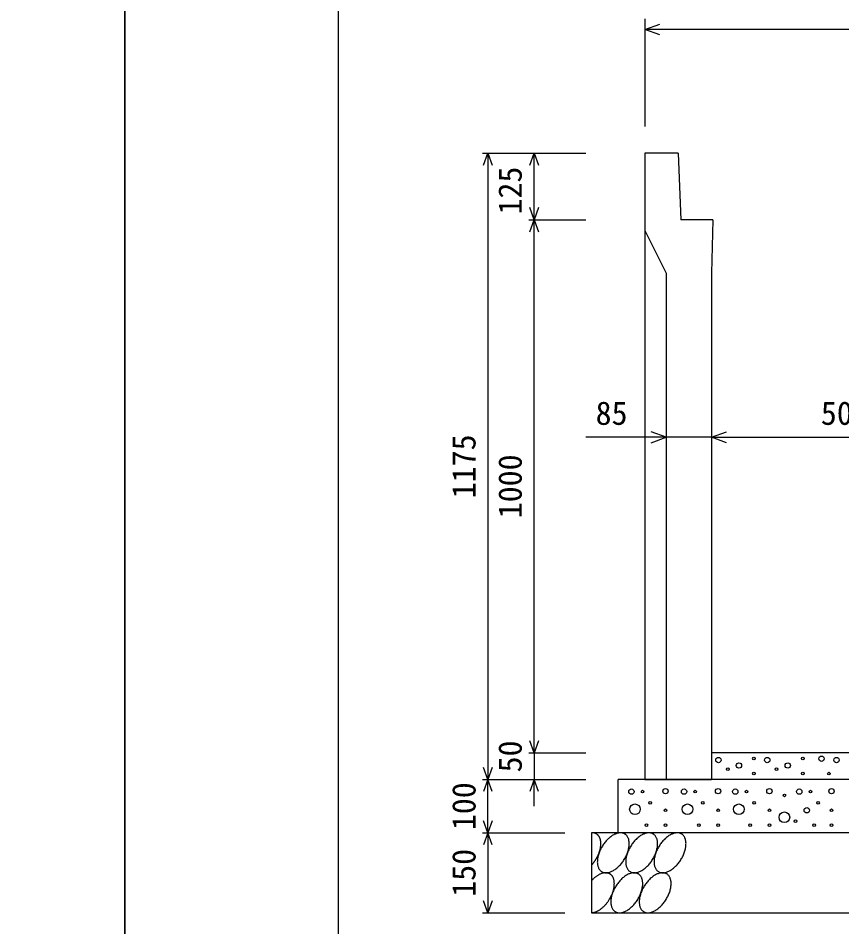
# Model space of a CAD drawing. Units: millimetres, scale not verified. Extents: x -16800 to 16800, y -5940 to 5940.
# Drawn here: x -200 to 1344, y -1391 to 314 of the extents above; entities that cross this region are included whole.
import ezdxf
from ezdxf.enums import TextEntityAlignment as Align

# ---------------------------------------------------------------- set-up
doc = ezdxf.new("R2010")
doc.units = ezdxf.units.MM
doc.header["$LTSCALE"] = 20
for name, color, linetype, lineweight in [('0-0_DIM', 7, 'Continuous', 25), ('0-1_Defpoints', 5, 'Continuous', 25), ('0-2_HATCH', 6, 'Continuous', 25), ('0-5_OUTLINE', 3, 'Continuous', 25), ('0-7_WAKU', 3, 'Continuous', 25)]:
    doc.layers.add(name, color=color, linetype=linetype, lineweight=lineweight)
doc.styles.add('ＭＳ ゴシック', font='')
doc.styles.get('ＭＳ ゴシック').set_extended_font_data('MS Gothic')

msp = doc.modelspace()

# ---------------------------------------------------------------- linework, layer by layer
at = {"layer": '0-0_DIM'}
for p, q in [((975, 312.39), (975, 110.65)), ((1725, 292.39), (975, 292.39)), ((670.8, 60.65), (864.13, 60.65)), ((680.8, 60.65), (680.8, -1114.35)), ((767.46, -64.35), (767.46, 60.65)), ((757.46, -64.35), (864.13, -64.35)), ((767.46, -1064.35), (767.46, -64.35)), ((1015, -472.39), (864.31, -472.39)), ((1100, -472.39), (1015, -472.39)), ((1100, -472.39), (1600, -472.39)), ((757.46, -1064.35), (864.13, -1064.35)), ((767.46, -1064.35), (767.46, -1114.35)), ((670.8, -1114.35), (864.13, -1114.35)), ((680.8, -1214.35), (680.8, -1114.35)), ((767.46, -1164.35), (767.46, -1114.35)), ((670.8, -1214.35), (825, -1214.35)), ((680.8, -1214.35), (680.8, -1364.35)), ((670.8, -1364.35), (825, -1364.35))]:
    msp.add_line(p, q, dxfattribs=at)
for points in [[(1003.23, 282.13), (975.04, 292.39), (1003.23, 302.65)], [(672.59, 38.1), (680.8, 60.65), (689.01, 38.1)], [(759.26, 38.1), (767.46, 60.65), (775.67, 38.1)], [(775.67, -41.8), (767.46, -64.35), (759.26, -41.8)], [(759.26, -86.9), (767.46, -64.35), (775.67, -86.9)], [(986.81, -482.65), (1015, -472.39), (986.81, -462.13)], [(1128.19, -482.65), (1100, -472.39), (1128.19, -462.13)], [(775.67, -1041.8), (767.46, -1064.35), (759.26, -1041.8)], [(689.01, -1091.8), (680.8, -1114.35), (672.59, -1091.8)], [(689.01, -1136.9), (680.8, -1114.35), (672.59, -1136.9)], [(775.67, -1136.9), (767.46, -1114.35), (759.26, -1136.9)], [(689.01, -1191.8), (680.8, -1214.35), (672.59, -1191.8)], [(689.01, -1236.9), (680.8, -1214.35), (672.59, -1236.9)], [(689.01, -1341.8), (680.8, -1364.35), (672.59, -1341.8)]]:
    msp.add_lwpolyline(points, dxfattribs=at)
at = {"layer": '0-1_Defpoints'}
for points in [[(-16800, -5940), (0, -5940), (0, 5940), (-16800, 5940)], [(0, -5940), (16800, -5940), (16800, 5940), (0, 5940)]]:
    msp.add_lwpolyline(points, close=True, dxfattribs=at)
at = {"layer": '0-2_HATCH'}
for points in [[(880.1, -1214.81), (879.6, -1214.71), (879.2, -1214.61), (878.8, -1214.51), (878.3, -1214.51), (877.8, -1214.41), (877.4, -1214.41), (876.9, -1214.41), (876.4, -1214.41), (876, -1214.41), (875.5, -1214.41), (875, -1214.41)], [(891.6, -1227.01), (891.5, -1226.51), (891.3, -1226.01), (891.2, -1225.51), (891, -1225.11), (890.8, -1224.61), (890.6, -1224.11), (890.5, -1223.71), (890.3, -1223.31), (890, -1222.81), (889.8, -1222.41), (889.6, -1222.01), (889.4, -1221.61), (889.1, -1221.21), (888.9, -1220.81), (888.6, -1220.51), (888.3, -1220.11), (888.1, -1219.71), (887.8, -1219.41), (887.5, -1219.11), (887.2, -1218.81), (886.9, -1218.41), (886.6, -1218.11), (886.2, -1217.91), (885.9, -1217.61), (885.6, -1217.31), (885.2, -1217.11), (884.9, -1216.81), (884.5, -1216.61), (884.1, -1216.41), (883.7, -1216.21), (883.4, -1216.01), (883, -1215.81), (882.6, -1215.61), (882.2, -1215.41), (881.8, -1215.31), (881.4, -1215.11), (880.9, -1215.01), (880.5, -1214.91), (880.1, -1214.81)], [(937.7, -1216.61), (936.6, -1216.01), (935.5, -1215.51), (934.4, -1215.11), (933.3, -1214.81), (932, -1214.51), (930.8, -1214.41), (929.5, -1214.41), (928.2, -1214.41), (926.8, -1214.51), (925.4, -1214.81), (924, -1215.11), (922.6, -1215.51), (921.2, -1216.01), (919.7, -1216.61), (918.3, -1217.21), (916.8, -1218.01), (915.3, -1218.81), (913.9, -1219.71), (912.4, -1220.71), (911, -1221.71), (909.5, -1222.91), (908.1, -1224.11), (906.7, -1225.31), (905.3, -1226.71), (903.9, -1228.11), (902.6, -1229.51), (901.3, -1231.01), (900, -1232.61), (898.8, -1234.21), (897.6, -1235.81), (896.5, -1237.51), (895.4, -1239.21), (894.3, -1241.01), (893.4, -1242.81), (892.4, -1244.51), (891.5, -1246.41), (890.7, -1248.21), (889.9, -1250.01), (889.2, -1251.91)], [(889.6, -1250.91), (889.8, -1250.21), (890, -1249.51), (890.3, -1248.81), (890.5, -1248.21), (890.6, -1247.51), (890.8, -1246.81), (891, -1246.21), (891.2, -1245.51), (891.3, -1244.91), (891.5, -1244.21), (891.6, -1243.51), (891.7, -1242.91), (891.9, -1242.21), (892, -1241.61), (892.1, -1241.01), (892.1, -1240.31), (892.2, -1239.71), (892.3, -1239.01), (892.4, -1238.41), (892.4, -1237.81), (892.5, -1237.21), (892.5, -1236.61), (892.5, -1236.01), (892.5, -1235.31), (892.5, -1234.71), (892.5, -1234.21), (892.5, -1233.61), (892.5, -1233.01), (892.5, -1232.41), (892.4, -1231.81), (892.4, -1231.31), (892.3, -1230.71), (892.2, -1230.21), (892.1, -1229.61), (892.1, -1229.11), (892, -1228.61), (891.9, -1228.01), (891.7, -1227.51), (891.6, -1227.01)], [(945.1, -1228.11), (944.7, -1226.71), (944.3, -1225.31), (943.8, -1224.11), (943.3, -1222.91), (942.7, -1221.71), (942, -1220.71), (941.2, -1219.71), (940.4, -1218.81), (939.6, -1218.01), (938.6, -1217.21), (937.7, -1216.61)], [(990.9, -1216.61), (989.8, -1216.01), (988.8, -1215.51), (987.6, -1215.11), (986.5, -1214.81), (985.2, -1214.51), (984, -1214.41), (982.7, -1214.41), (981.4, -1214.41), (980, -1214.51), (978.7, -1214.81), (977.3, -1215.11), (975.8, -1215.51), (974.4, -1216.01), (972.9, -1216.61), (971.5, -1217.21), (970, -1218.01), (968.6, -1218.81), (967.1, -1219.71), (965.6, -1220.71), (964.2, -1221.71), (962.7, -1222.91), (961.3, -1224.11), (959.9, -1225.31), (958.5, -1226.71), (957.1, -1228.11), (955.8, -1229.51), (954.5, -1231.01), (953.3, -1232.61), (952, -1234.21), (950.8, -1235.81), (949.7, -1237.51), (948.6, -1239.21), (947.6, -1241.01), (946.6, -1242.81), (945.6, -1244.51), (944.7, -1246.41), (943.9, -1248.21), (943.2, -1250.01), (942.4, -1251.91)], [(998.3, -1228.11), (997.9, -1226.71), (997.5, -1225.31), (997, -1224.11), (996.5, -1222.91), (995.9, -1221.71), (995.2, -1220.71), (994.4, -1219.71), (993.6, -1218.81), (992.8, -1218.01), (991.8, -1217.21), (990.9, -1216.61)], [(1044.1, -1216.61), (1043, -1216.01), (1042, -1215.51), (1040.8, -1215.11), (1039.7, -1214.81), (1038.5, -1214.51), (1037.2, -1214.41), (1035.9, -1214.41), (1034.6, -1214.41), (1033.2, -1214.51), (1031.9, -1214.81), (1030.5, -1215.11), (1029, -1215.51), (1027.6, -1216.01), (1026.2, -1216.61), (1024.7, -1217.21), (1023.2, -1218.01), (1021.8, -1218.81), (1020.3, -1219.71), (1018.8, -1220.71), (1017.4, -1221.71), (1015.9, -1222.91), (1014.5, -1224.11), (1013.1, -1225.31), (1011.7, -1226.71), (1010.4, -1228.11), (1009, -1229.51), (1007.7, -1231.01), (1006.5, -1232.61), (1005.2, -1234.21), (1004, -1235.81), (1002.9, -1237.51), (1001.8, -1239.21), (1000.8, -1241.01), (999.8, -1242.81), (998.8, -1244.51), (997.9, -1246.41), (997.1, -1248.21), (996.4, -1250.01), (995.7, -1251.91)], [(1051.5, -1228.11), (1051.1, -1226.71), (1050.7, -1225.31), (1050.2, -1224.11), (1049.7, -1222.91), (1049.1, -1221.71), (1048.4, -1220.71), (1047.6, -1219.71), (1046.8, -1218.81), (1046, -1218.01), (1045.1, -1217.21), (1044.1, -1216.61)], [(912, -1287.21), (913.4, -1286.51), (914.9, -1285.81), (916.3, -1284.91), (917.8, -1284.01), (919.3, -1283.01), (920.7, -1282.01), (922.2, -1280.91), (923.6, -1279.71), (925, -1278.41), (926.4, -1277.01), (927.7, -1275.71), (929.1, -1274.21), (930.4, -1272.71), (931.6, -1271.11), (932.9, -1269.51), (934.1, -1267.91), (935.2, -1266.21), (936.3, -1264.51), (937.3, -1262.81), (938.3, -1261.01), (939.3, -1259.21), (940.2, -1257.41), (941, -1255.51), (941.7, -1253.71), (942.4, -1251.91), (943.1, -1250.01), (943.7, -1248.21), (944.2, -1246.41), (944.6, -1244.61), (945, -1242.81), (945.3, -1241.01), (945.5, -1239.21), (945.6, -1237.51), (945.7, -1235.81), (945.7, -1234.21), (945.7, -1232.61), (945.5, -1231.01), (945.3, -1229.51), (945.1, -1228.11)], [(965.2, -1287.21), (966.6, -1286.51), (968.1, -1285.81), (969.6, -1284.91), (971, -1284.01), (972.5, -1283.01), (973.9, -1282.01), (975.4, -1280.91), (976.8, -1279.71), (978.2, -1278.41), (979.6, -1277.01), (981, -1275.71), (982.3, -1274.21), (983.6, -1272.71), (984.9, -1271.11), (986.1, -1269.51), (987.3, -1267.91), (988.4, -1266.21), (989.5, -1264.51), (990.5, -1262.81), (991.5, -1261.01), (992.5, -1259.21), (993.4, -1257.41), (994.2, -1255.51), (995, -1253.71), (995.7, -1251.91), (996.3, -1250.01), (996.9, -1248.21), (997.4, -1246.41), (997.8, -1244.61), (998.2, -1242.81), (998.5, -1241.01), (998.7, -1239.21), (998.9, -1237.51), (998.9, -1235.81), (998.9, -1234.21), (998.9, -1232.61), (998.8, -1231.01), (998.6, -1229.51), (998.3, -1228.11)], [(1018.4, -1287.21), (1019.8, -1286.51), (1021.3, -1285.81), (1022.8, -1284.91), (1024.2, -1284.01), (1025.7, -1283.01), (1027.1, -1282.01), (1028.6, -1280.91), (1030, -1279.71), (1031.4, -1278.41), (1032.8, -1277.01), (1034.2, -1275.71), (1035.5, -1274.21), (1036.8, -1272.71), (1038.1, -1271.11), (1039.3, -1269.51), (1040.5, -1267.91), (1041.6, -1266.21), (1042.7, -1264.51), (1043.8, -1262.81), (1044.8, -1261.01), (1045.7, -1259.21), (1046.6, -1257.41), (1047.4, -1255.51), (1048.2, -1253.71), (1048.9, -1251.91), (1049.5, -1250.01), (1050.1, -1248.21), (1050.6, -1246.41), (1051, -1244.61), (1051.4, -1242.81), (1051.7, -1241.01), (1051.9, -1239.21), (1052.1, -1237.51), (1052.1, -1235.81), (1052.2, -1234.21), (1052.1, -1232.61), (1052, -1231.01), (1051.8, -1229.51), (1051.5, -1228.11)], [(875, -1275.21), (875.5, -1274.61), (876, -1274.11), (876.4, -1273.61), (876.9, -1273.01), (877.4, -1272.41), (877.8, -1271.91), (878.3, -1271.31), (878.8, -1270.71), (879.2, -1270.21), (879.6, -1269.61), (880.1, -1269.01), (880.5, -1268.41), (880.9, -1267.81), (881.4, -1267.21), (881.8, -1266.51), (882.2, -1265.91), (882.6, -1265.31), (883, -1264.71), (883.4, -1264.01), (883.7, -1263.41), (884.1, -1262.81), (884.5, -1262.11), (884.9, -1261.51), (885.2, -1260.81), (885.6, -1260.21), (885.9, -1259.51), (886.2, -1258.91), (886.6, -1258.21), (886.9, -1257.51), (887.2, -1256.91), (887.5, -1256.21), (887.8, -1255.51), (888.1, -1254.91), (888.3, -1254.21), (888.6, -1253.51), (888.9, -1252.91), (889.1, -1252.21), (889.4, -1251.51), (889.6, -1250.91)], [(889.2, -1251.91), (888.6, -1253.71), (888, -1255.51), (887.5, -1257.41), (887.1, -1259.21), (886.7, -1261.01), (886.4, -1262.71), (886.2, -1264.51), (886, -1266.21), (886, -1267.91), (885.9, -1269.51), (886, -1271.11), (886.1, -1272.71), (886.3, -1274.21), (886.6, -1275.71), (887, -1277.01), (887.4, -1278.41), (887.9, -1279.61), (888.4, -1280.91), (889, -1282.01), (889.7, -1283.01), (890.5, -1284.01), (891.3, -1284.91), (892.1, -1285.81), (893.1, -1286.51), (894, -1287.21), (895.1, -1287.71), (896.1, -1288.21), (897.3, -1288.61), (898.4, -1289.01), (899.7, -1289.21), (900.9, -1289.31), (902.2, -1289.41), (903.5, -1289.31), (904.9, -1289.21), (906.2, -1289.01), (907.6, -1288.61), (909.1, -1288.21), (910.5, -1287.71), (912, -1287.21)], [(942.4, -1251.91), (941.8, -1253.71), (941.2, -1255.51), (940.7, -1257.41), (940.3, -1259.21), (939.9, -1261.01), (939.6, -1262.71), (939.4, -1264.51), (939.3, -1266.21), (939.2, -1267.91), (939.2, -1269.51), (939.2, -1271.11), (939.3, -1272.71), (939.6, -1274.21), (939.8, -1275.71), (940.2, -1277.01), (940.6, -1278.41), (941.1, -1279.61), (941.6, -1280.91), (942.2, -1282.01), (942.9, -1283.01), (943.7, -1284.01), (944.5, -1284.91), (945.3, -1285.81), (946.3, -1286.51), (947.2, -1287.21), (948.3, -1287.71), (949.3, -1288.21), (950.5, -1288.61), (951.6, -1289.01), (952.9, -1289.21), (954.1, -1289.31), (955.4, -1289.41), (956.7, -1289.31), (958.1, -1289.21), (959.5, -1289.01), (960.9, -1288.61), (962.3, -1288.21), (963.7, -1287.71), (965.2, -1287.21)], [(995.7, -1251.91), (995, -1253.71), (994.4, -1255.51), (993.9, -1257.41), (993.5, -1259.21), (993.1, -1261.01), (992.8, -1262.71), (992.6, -1264.51), (992.5, -1266.21), (992.4, -1267.91), (992.4, -1269.51), (992.4, -1271.11), (992.6, -1272.71), (992.8, -1274.21), (993, -1275.71), (993.4, -1277.01), (993.8, -1278.41), (994.3, -1279.61), (994.8, -1280.91), (995.4, -1282.01), (996.1, -1283.01), (996.9, -1284.01), (997.7, -1284.91), (998.5, -1285.81), (999.5, -1286.51), (1000.4, -1287.21), (1001.5, -1287.71), (1002.6, -1288.21), (1003.7, -1288.61), (1004.9, -1289.01), (1006.1, -1289.21), (1007.3, -1289.31), (1008.6, -1289.41), (1009.9, -1289.31), (1011.3, -1289.21), (1012.7, -1289.01), (1014.1, -1288.61), (1015.5, -1288.21), (1016.9, -1287.71), (1018.4, -1287.21)], [(915, -1297.11), (914.6, -1296.41), (914.1, -1295.71), (913.7, -1295.11), (913.2, -1294.51), (912.6, -1293.91), (912.1, -1293.41), (911.5, -1292.81), (910.9, -1292.41), (910.3, -1291.91), (909.7, -1291.51), (909, -1291.11), (908.4, -1290.81), (907.7, -1290.51), (906.9, -1290.21), (906.2, -1290.01), (905.4, -1289.81), (904.7, -1289.61), (903.9, -1289.51), (903.1, -1289.41), (902.2, -1289.41), (901.4, -1289.41), (900.6, -1289.41), (899.7, -1289.41), (898.8, -1289.51), (897.9, -1289.71), (897, -1289.91), (896.1, -1290.11), (895.2, -1290.31), (894.3, -1290.61), (893.4, -1290.91), (892.5, -1291.31), (891.5, -1291.71), (890.6, -1292.11), (889.6, -1292.61), (888.7, -1293.11), (887.8, -1293.61), (886.8, -1294.21), (885.9, -1294.81), (884.9, -1295.41)], [(963, -1291.51), (961.9, -1291.01), (960.9, -1290.51), (959.7, -1290.11), (958.6, -1289.81), (957.4, -1289.51), (956.1, -1289.41), (954.8, -1289.41), (953.5, -1289.41), (952.1, -1289.51), (950.8, -1289.81), (949.4, -1290.11), (947.9, -1290.51), (946.5, -1291.01), (945.1, -1291.51), (943.6, -1292.21), (942.1, -1293.01), (940.7, -1293.81), (939.2, -1294.71), (937.7, -1295.71), (936.3, -1296.71), (934.8, -1297.91), (933.4, -1299.11), (932, -1300.31), (930.6, -1301.71), (929.3, -1303.11), (927.9, -1304.51), (926.6, -1306.01), (925.4, -1307.61), (924.1, -1309.21), (923, -1310.81), (921.8, -1312.51), (920.7, -1314.21), (919.7, -1316.01), (918.7, -1317.71), (917.7, -1319.51), (916.9, -1321.41), (916, -1323.21), (915.3, -1325.01), (914.6, -1326.91)], [(970.4, -1303.11), (970, -1301.71), (969.6, -1300.31), (969.1, -1299.11), (968.6, -1297.91), (968, -1296.71), (967.3, -1295.71), (966.5, -1294.71), (965.7, -1293.81), (964.9, -1293.01), (964, -1292.21), (963, -1291.51)], [(1016.2, -1291.51), (1015.2, -1291.01), (1014.1, -1290.51), (1013, -1290.11), (1011.8, -1289.81), (1010.6, -1289.51), (1009.3, -1289.41), (1008, -1289.41), (1006.7, -1289.41), (1005.4, -1289.51), (1004, -1289.81), (1002.6, -1290.11), (1001.2, -1290.51), (999.7, -1291.01), (998.3, -1291.51), (996.8, -1292.21), (995.3, -1293.01), (993.9, -1293.81), (992.4, -1294.71), (990.9, -1295.71), (989.5, -1296.71), (988, -1297.91), (986.6, -1299.11), (985.2, -1300.31), (983.8, -1301.71), (982.5, -1303.11), (981.1, -1304.51), (979.8, -1306.01), (978.6, -1307.61), (977.3, -1309.21), (976.2, -1310.81), (975, -1312.51), (973.9, -1314.21), (972.9, -1316.01), (971.9, -1317.71), (970.9, -1319.51), (970.1, -1321.41), (969.2, -1323.21), (968.5, -1325.01), (967.8, -1326.91)], [(1023.6, -1303.11), (1023.3, -1301.71), (1022.8, -1300.31), (1022.4, -1299.11), (1021.8, -1297.91), (1021.2, -1296.71), (1020.5, -1295.71), (1019.8, -1294.71), (1019, -1293.81), (1018.1, -1293.01), (1017.2, -1292.21), (1016.2, -1291.51)], [(884.9, -1295.41), (884, -1296.01), (883.1, -1296.71), (882.1, -1297.51), (881.2, -1298.21), (880.3, -1299.01), (879.4, -1299.81), (878.5, -1300.61), (877.6, -1301.51), (876.7, -1302.41), (875.9, -1303.31), (875, -1304.21)], [(909, -1338.51), (909.7, -1337.31), (910.3, -1336.21), (910.9, -1335.01), (911.5, -1333.91), (912.1, -1332.71), (912.6, -1331.51), (913.2, -1330.41), (913.7, -1329.21), (914.1, -1328.01), (914.6, -1326.81), (915, -1325.61), (915.4, -1324.51), (915.7, -1323.31), (916.1, -1322.11), (916.4, -1320.91), (916.7, -1319.81), (916.9, -1318.61), (917.1, -1317.51), (917.3, -1316.31), (917.5, -1315.21), (917.6, -1314.11), (917.7, -1313.01), (917.8, -1311.91), (917.8, -1310.81), (917.9, -1309.71), (917.8, -1308.71), (917.8, -1307.71), (917.7, -1306.71), (917.6, -1305.71), (917.5, -1304.71), (917.3, -1303.81), (917.1, -1302.81), (916.9, -1301.91), (916.7, -1301.11), (916.4, -1300.21), (916.1, -1299.41), (915.7, -1298.61), (915.4, -1297.91), (915, -1297.11)], [(937.3, -1362.21), (938.7, -1361.51), (940.2, -1360.81), (941.7, -1359.91), (943.1, -1359.01), (944.6, -1358.01), (946, -1357.01), (947.5, -1355.81), (948.9, -1354.61), (950.3, -1353.41), (951.7, -1352.01), (953.1, -1350.61), (954.4, -1349.21), (955.7, -1347.71), (957, -1346.11), (958.2, -1344.51), (959.4, -1342.91), (960.5, -1341.21), (961.6, -1339.51), (962.7, -1337.71), (963.7, -1336.01), (964.6, -1334.21), (965.5, -1332.41), (966.3, -1330.51), (967.1, -1328.71), (967.8, -1326.91), (968.4, -1325.01), (969, -1323.21), (969.5, -1321.41), (969.9, -1319.51), (970.3, -1317.71), (970.6, -1316.01), (970.8, -1314.21), (971, -1312.51), (971.1, -1310.81), (971.1, -1309.21), (971, -1307.61), (970.9, -1306.01), (970.7, -1304.51), (970.4, -1303.11)], [(990.5, -1362.21), (991.9, -1361.51), (993.4, -1360.81), (994.9, -1359.91), (996.3, -1359.01), (997.8, -1358.01), (999.3, -1357.01), (1000.7, -1355.81), (1002.1, -1354.61), (1003.5, -1353.41), (1004.9, -1352.01), (1006.3, -1350.61), (1007.6, -1349.21), (1008.9, -1347.71), (1010.2, -1346.11), (1011.4, -1344.51), (1012.6, -1342.91), (1013.7, -1341.21), (1014.8, -1339.51), (1015.9, -1337.71), (1016.9, -1336.01), (1017.8, -1334.21), (1018.7, -1332.41), (1019.5, -1330.51), (1020.3, -1328.71), (1021, -1326.91), (1021.6, -1325.01), (1022.2, -1323.21), (1022.7, -1321.41), (1023.1, -1319.51), (1023.5, -1317.71), (1023.8, -1316.01), (1024, -1314.21), (1024.2, -1312.51), (1024.3, -1310.81), (1024.3, -1309.21), (1024.2, -1307.61), (1024.1, -1306.01), (1023.9, -1304.51), (1023.6, -1303.11)], [(914.6, -1326.91), (913.9, -1328.71), (913.4, -1330.51), (912.8, -1332.41), (912.4, -1334.21), (912, -1336.01), (911.7, -1337.71), (911.5, -1339.51), (911.4, -1341.21), (911.3, -1342.91), (911.3, -1344.51), (911.3, -1346.11), (911.5, -1347.71), (911.7, -1349.21), (911.9, -1350.61), (912.3, -1352.01), (912.7, -1353.41), (913.2, -1354.61), (913.7, -1355.81), (914.4, -1357.01), (915, -1358.01), (915.8, -1359.01), (916.6, -1359.91), (917.5, -1360.81), (918.4, -1361.51), (919.3, -1362.21), (920.4, -1362.71), (921.5, -1363.21), (922.6, -1363.61), (923.8, -1363.91), (925, -1364.21), (926.2, -1364.31), (927.5, -1364.41), (928.8, -1364.31), (930.2, -1364.21), (931.6, -1363.91), (933, -1363.61), (934.4, -1363.21), (935.8, -1362.71), (937.3, -1362.21)], [(967.8, -1326.91), (967.1, -1328.71), (966.6, -1330.51), (966.1, -1332.41), (965.6, -1334.21), (965.3, -1336.01), (965, -1337.71), (964.7, -1339.51), (964.6, -1341.21), (964.5, -1342.91), (964.5, -1344.51), (964.5, -1346.11), (964.7, -1347.71), (964.9, -1349.21), (965.1, -1350.61), (965.5, -1352.01), (965.9, -1353.41), (966.4, -1354.61), (966.9, -1355.81), (967.6, -1357.01), (968.2, -1358.01), (969, -1359.01), (969.8, -1359.91), (970.7, -1360.81), (971.6, -1361.51), (972.6, -1362.21), (973.6, -1362.71), (974.7, -1363.21), (975.8, -1363.61), (977, -1363.91), (978.2, -1364.21), (979.4, -1364.31), (980.7, -1364.41), (982, -1364.31), (983.4, -1364.21), (984.8, -1363.91), (986.2, -1363.61), (987.6, -1363.21), (989, -1362.71), (990.5, -1362.21)], [(875, -1364.31), (875.9, -1364.31), (876.7, -1364.21), (877.6, -1364.11), (878.5, -1363.91), (879.4, -1363.71), (880.3, -1363.51), (881.2, -1363.21), (882.1, -1362.91), (883.1, -1362.61), (884, -1362.21), (884.9, -1361.81), (885.9, -1361.31), (886.8, -1360.81), (887.8, -1360.31), (888.7, -1359.81), (889.6, -1359.21), (890.6, -1358.61), (891.5, -1357.91), (892.5, -1357.31), (893.4, -1356.61), (894.3, -1355.81), (895.2, -1355.01), (896.1, -1354.31), (897, -1353.41), (897.9, -1352.61), (898.8, -1351.71), (899.7, -1350.81), (900.6, -1349.91), (901.4, -1348.91), (902.2, -1348.01), (903.1, -1347.01), (903.9, -1346.01), (904.7, -1345.01), (905.4, -1343.91), (906.2, -1342.91), (906.9, -1341.81), (907.7, -1340.71), (908.4, -1339.61), (909, -1338.51)]]:
    msp.add_lwpolyline(points, dxfattribs=at)
for centre, radius in [((1113.03, -1077.85), 5), ((1179.59, -1075.04), 2.5), ((1204.51, -1077.85), 5), ((1271.07, -1075.04), 2.5), ((1306.23, -1075.32), 5), ((1334.37, -1077.85), 5), ((1151.55, -1088.17), 5), ((1243.03, -1088.17), 5), ((1130.52, -1095.17), 2.5), ((1179.59, -1103.05), 2.5), ((1222, -1095.17), 2.5), ((1271.07, -1103.05), 2.5), ((1320.25, -1103.34), 2.5), ((949.87, -1137.17), 5), ((970.9, -1137.17), 2.5), ((1013.8, -1136.3), 5), ((1048.45, -1137.17), 5), ((1069.48, -1137.17), 2.5), ((1112.37, -1136.3), 5), ((1144.66, -1137.17), 5), ((1165.69, -1137.17), 2.5), ((1208.58, -1136.3), 5), ((1236.62, -1144.18), 2.5), ((1264.66, -1137.17), 5), ((1285.69, -1137.17), 2.5), ((1324.94, -1136.3), 5), ((984.92, -1158.18), 2.5), ((1083.49, -1158.18), 2.5), ((1179.71, -1158.18), 2.5), ((1299.71, -1158.18), 2.5), ((956.41, -1170.19), 10), ((1013.8, -1172.19), 2.5), ((1054.98, -1170.19), 10), ((1112.37, -1172.19), 2.5), ((1151.2, -1170.19), 10), ((1208.58, -1172.19), 2.5), ((1236.62, -1185.32), 10), ((1278.68, -1172.19), 5), ((1324.94, -1172.19), 2.5), ((1257.65, -1192.33), 2.5), ((977.91, -1200.2), 2.5), ((1013.8, -1200.2), 2.5), ((1076.48, -1200.2), 2.5), ((1112.37, -1200.2), 2.5), ((1172.7, -1200.2), 2.5), ((1208.58, -1200.2), 2.5), ((1292.7, -1200.2), 2.5), ((1324.94, -1200.2), 2.5)]:
    msp.add_circle(centre, radius, dxfattribs=at)
at = {"layer": '0-5_OUTLINE'}
for p, q in [((975, 60.65), (975, -1114.35)), ((1037.5, 60.65), (975, 60.65)), ((1037.5, 60.65), (1042.5, -64.35)), ((1102.5, -64.35), (1042.5, -64.35)), ((1102.5, -64.35), (1100, -164.35)), ((1100, -164.35), (1100, -1114.35)), ((1600, -1064.35), (1100, -1064.35)), ((2275, -1114.35), (925, -1114.35)), ((925, -1214.35), (925, -1114.35)), ((975, -1114.35), (1100, -1114.35)), ((2325, -1214.35), (875, -1214.35)), ((875, -1214.35), (875, -1364.35))]:
    msp.add_line(p, q, dxfattribs=at)
for points in [[(975, -84.35), (1015, -164.35), (1015, -1114.35)], [(875, -1364.35), (2325, -1364.35), (2325, -1214.35)]]:
    msp.add_lwpolyline(points, dxfattribs=at)
at = {"layer": '0-7_WAKU'}
msp.add_lwpolyline([(400, -5540), (16400, -5540), (16400, 5540), (400, 5540)], close=True, dxfattribs=at)

# ---------------------------------------------------------------- texts
at = {"layer": '0-0_DIM', "style": 'ＭＳ ゴシック'}
for s, p in [('125', (757.46, -54.6)), ('1175', (670.8, -586.85)), ('1000', (757.46, -624.35)), ('50', (757.46, -1101.02)), ('100', (670.8, -1209.35)), ('150', (670.8, -1334.35))]:
    msp.add_text(s, height=43.99, rotation=90, dxfattribs=at).set_placement(p, align=Align.BOTTOM_LEFT)
for s, p in [('85', (882.73, -462.39)), ('500', (1305, -462.39))]:
    msp.add_text(s, height=43.99, dxfattribs=at).set_placement(p, align=Align.BOTTOM_LEFT)

doc.saveas('drawing.dxf')
